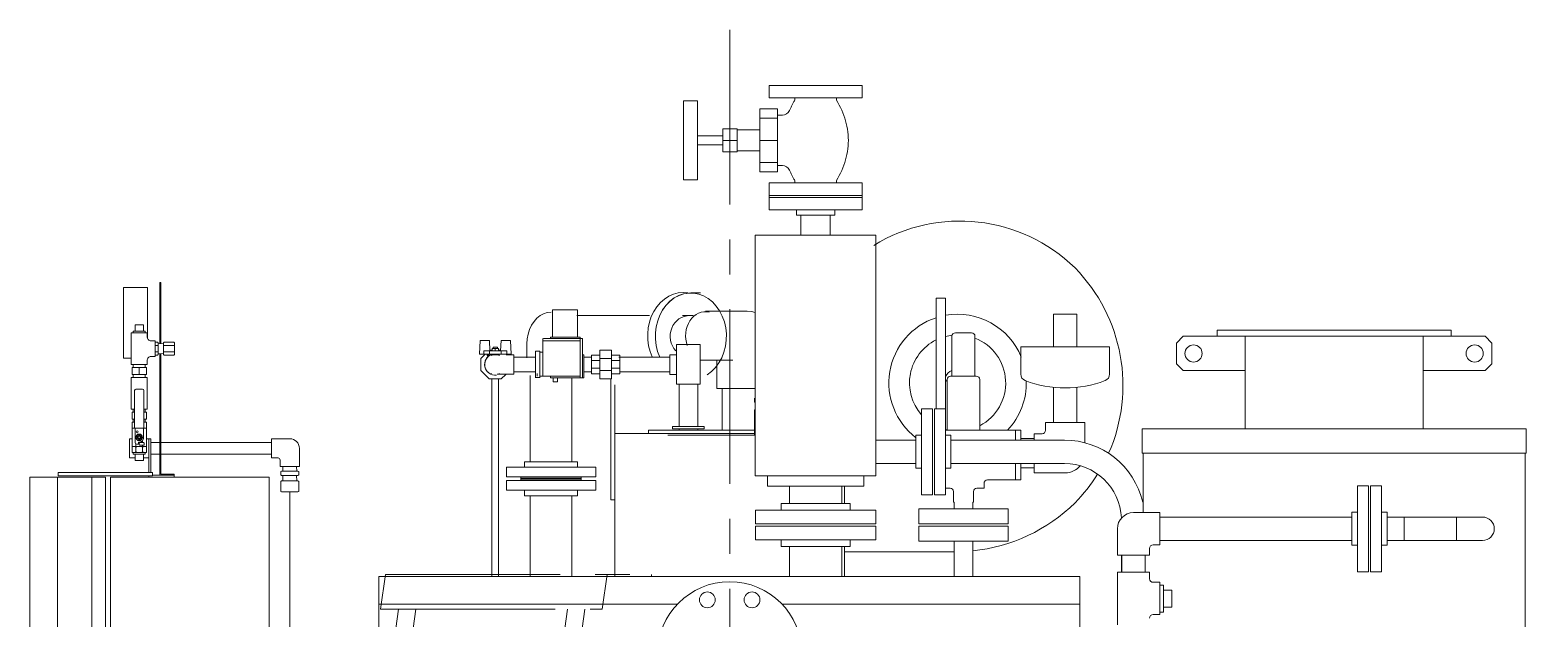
# Model space of a CAD drawing. Units: millimetres at full size. Extents: x -3234 to 3095, y -3490 to 3437.
# Drawn here: x 919 to 3095, y -1736 to -880 of the extents above; entities that cross this region are included whole.
import ezdxf

# ---------------------------------------------------------------- set-up
doc = ezdxf.new("R2010")
doc.units = ezdxf.units.MM
doc.header["$LTSCALE"] = 8
doc.linetypes.add('USER1', pattern=[50.8, 31.75, -6.35, 6.35, -6.35])
doc.linetypes.add('USER3', pattern=[63.5, 31.75, -6.35, 6.35, -6.35, 6.35, -6.35])
doc.layers.add('0-1_LY_1', color=7, linetype='Continuous', lineweight=18)

msp = doc.modelspace()

# ---------------------------------------------------------------- linework, layer by layer
at = {"layer": '0-1_LY_1', "linetype": 'USER1'}
msp.add_line((1936.518, -880.327), (1936.518, -3419.614), dxfattribs=at)
at = {"layer": '0-1_LY_1', "color": 3}
for p, q in [((1994.019, -960.936), (1994.019, -978.936)), ((1994.019, -960.936), (2129.018, -960.936)), ((2129.018, -978.936), (1994.019, -978.936)), ((2031.106, -978.936), (2031.106, -982.412)), ((2091.931, -978.936), (2091.931, -982.412)), ((2129.018, -960.936), (2129.018, -978.936)), ((1869.519, -983.436), (1889.519, -983.436)), ((1869.519, -983.436), (1869.519, -1098.436)), ((1889.519, -983.436), (1889.519, -1098.436)), ((2005.947, -995.327), (1980.175, -995.327)), ((1980.175, -995.327), (1980.175, -1086.545)), ((2005.947, -995.327), (2005.947, -1086.545)), ((2005.947, -1008.685), (1980.175, -1008.685)), ((2013.275, -1004.295), (2005.947, -1004.295)), ((1926.679, -1034.341), (1889.519, -1034.341)), ((1947.198, -1024.435), (1926.679, -1024.435)), ((1926.679, -1024.435), (1926.679, -1057.437)), ((1947.198, -1040.936), (1926.679, -1040.936)), ((1947.198, -1024.435), (1947.198, -1057.437)), ((1980.175, -1025.547), (1947.198, -1025.547)), ((2005.947, -1040.936), (1980.175, -1040.936)), ((1926.679, -1047.532), (1889.519, -1047.532)), ((1947.198, -1057.437), (1926.679, -1057.437)), ((1980.175, -1056.325), (1947.198, -1056.325)), ((2005.947, -1073.187), (1980.175, -1073.187)), ((2005.947, -1086.545), (1980.175, -1086.545)), ((2013.275, -1077.577), (2005.947, -1077.577)), ((1869.519, -1098.436), (1889.519, -1098.436)), ((2129.018, -1102.936), (1994.019, -1102.936)), ((1994.019, -1102.936), (1994.019, -1141.936)), ((2031.106, -1099.46), (2031.106, -1102.936)), ((2091.931, -1099.46), (2091.931, -1102.936)), ((2129.018, -1102.936), (2129.018, -1141.936)), ((1994.019, -1120.936), (2129.018, -1120.936)), ((1994.019, -1123.936), (2129.018, -1123.936)), ((1994.019, -1141.936), (2129.018, -1141.936)), ((2033.519, -1141.936), (2033.519, -1149.936)), ((2033.519, -1149.936), (2089.519, -1149.936)), ((2040.169, -1149.936), (2040.169, -1178.936)), ((2082.869, -1149.936), (2082.869, -1178.936)), ((2089.519, -1141.936), (2089.519, -1149.936)), ((1973.718, -1178.936), (1973.718, -1528.936)), ((1973.718, -1178.936), (2149.319, -1178.936)), ((2149.319, -1178.936), (2149.319, -1528.936)), ((1107.519, -1336.659), (1107.519, -1247.936)), ((1109.119, -1247.936), (1107.519, -1247.936)), ((1109.119, -1336.598), (1109.119, -1247.936)), ((1109.119, -1267.936), (1107.519, -1267.936)), ((2250.419, -1270.436), (2236.619, -1270.436)), ((2236.619, -1431.436), (2236.619, -1270.436)), ((2250.419, -1431.436), (2250.419, -1270.436)), ((2407.519, -1341.136), (2407.519, -1293.936)), ((2441.519, -1293.936), (2407.519, -1293.936)), ((2441.519, -1341.136), (2441.519, -1293.936)), ((1066.019, -1320.955), (1066.019, -1366.955)), ((1068.869, -1318.455), (1086.169, -1318.455)), ((1068.869, -1318.455), (1068.869, -1320.955)), ((1071.519, -1309.455), (1083.519, -1309.455)), ((1071.519, -1309.455), (1071.519, -1318.455)), ((1083.519, -1309.455), (1083.519, -1318.455)), ((1086.169, -1318.455), (1086.169, -1320.955)), ((2259.768, -1383.936), (2259.768, -1325.936)), ((2288.269, -1320.936), (2264.769, -1320.936)), ((2293.269, -1383.936), (2293.269, -1325.936)), ((1100.519, -1332.455), (1094.769, -1332.455)), ((1100.519, -1332.455), (1100.519, -1355.455)), ((1104.219, -1334.455), (1100.519, -1334.455)), ((1105.019, -1339.205), (1100.519, -1339.205)), ((1105.019, -1348.705), (1100.519, -1348.705)), ((1104.219, -1334.455), (1105.019, -1335.255)), ((1105.019, -1335.255), (1105.019, -1352.655)), ((1112.869, -1336.455), (1105.019, -1336.755)), ((1113.669, -1334.455), (1112.869, -1335.255)), ((1112.869, -1335.255), (1112.869, -1352.655)), ((1128.869, -1339.205), (1112.869, -1339.205)), ((1128.869, -1348.705), (1112.869, -1348.705)), ((1128.069, -1334.455), (1113.669, -1334.455)), ((1128.069, -1334.455), (1128.869, -1335.255)), ((1128.869, -1335.255), (1128.869, -1352.655)), ((2489.119, -1341.136), (2359.918, -1341.136)), ((2359.918, -1381.138), (2359.918, -1341.136)), ((2489.119, -1381.138), (2489.119, -1341.136)), ((1089.019, -1366.955), (1066.019, -1366.955)), ((1068.914, -1366.955), (1068.914, -1371.436)), ((1086.214, -1366.955), (1086.214, -1371.436)), ((1089.019, -1361.205), (1089.019, -1366.955)), ((1100.519, -1355.455), (1094.769, -1355.455)), ((1104.219, -1353.455), (1100.519, -1353.455)), ((1105.019, -1352.655), (1104.219, -1353.455)), ((1105.019, -1351.155), (1112.869, -1351.455)), ((1107.519, -1527.936), (1107.519, -1351.25)), ((1109.119, -1526.336), (1109.119, -1351.312)), ((1112.869, -1352.655), (1113.669, -1353.455)), ((1128.069, -1353.455), (1113.669, -1353.455)), ((1128.869, -1352.655), (1128.069, -1353.455)), ((1066.019, -1385.936), (1066.019, -1431.936)), ((1066.019, -1385.936), (1089.019, -1385.936)), ((1088.064, -1381.436), (1067.064, -1381.436)), ((1068.914, -1381.436), (1068.914, -1385.936)), ((1077.564, -1371.436), (1077.564, -1381.436)), ((1086.214, -1381.436), (1086.214, -1385.936)), ((1088.064, -1371.436), (1088.064, -1381.436)), ((1089.019, -1385.936), (1089.019, -1431.936)), ((1590.513, -1387.936), (1590.513, -1675.536)), ((1600.013, -1387.936), (1600.013, -1675.536)), ((1654.019, -1377.686), (1622.519, -1377.686)), ((1654.019, -1386.056), (1660.519, -1386.056)), ((1724.518, -1377.83), (1735.519, -1377.83)), ((1747.519, -1380.428), (1735.519, -1380.428)), ((1764.519, -1375.936), (1747.519, -1375.936)), ((1764.519, -1387.936), (1747.519, -1387.936)), ((1776.519, -1380.428), (1764.519, -1380.428)), ((1776.519, -1377.83), (1849.518, -1377.83)), ((1849.518, -1381.406), (1859.268, -1381.406)), ((2252.769, -1462.436), (2252.769, -1388.936)), ((2295.269, -1383.936), (2257.769, -1383.936)), ((2300.269, -1462.436), (2300.269, -1388.936)), ((1070.814, -1459.613), (1070.814, -1404.936)), ((1072.814, -1402.936), (1082.314, -1402.936)), ((1084.314, -1459.613), (1084.314, -1404.936)), ((1859.268, -1395.712), (1893.769, -1395.712)), ((1917.754, -1401.763), (1973.718, -1401.763)), ((2407.519, -1451.136), (2407.519, -1400.253)), ((2441.519, -1451.136), (2441.519, -1400.253)), ((1066.019, -1431.936), (1070.814, -1431.936)), ((1070.814, -1436.436), (1067.064, -1436.436)), ((1067.064, -1436.436), (1067.064, -1446.436)), ((1068.914, -1431.936), (1068.914, -1436.436)), ((1084.314, -1431.936), (1089.019, -1431.936)), ((1088.064, -1436.436), (1084.314, -1436.436)), ((1086.214, -1431.936), (1086.214, -1436.436)), ((1088.064, -1436.436), (1088.064, -1446.436)), ((2215.419, -1431.436), (2215.419, -1556.436)), ((2215.419, -1431.436), (2231.419, -1431.436)), ((2231.419, -1431.436), (2231.419, -1556.436)), ((2234.419, -1431.436), (2250.419, -1431.436)), ((2234.419, -1431.436), (2234.419, -1556.436)), ((2250.419, -1431.436), (2250.419, -1556.436)), ((1067.049, -1450.936), (1070.814, -1450.936)), ((1067.049, -1450.936), (1067.049, -1494.936)), ((1070.814, -1446.436), (1067.064, -1446.436)), ((1068.914, -1446.436), (1068.914, -1451.143)), ((1088.064, -1446.436), (1084.314, -1446.436)), ((1084.314, -1450.936), (1088.079, -1450.936)), ((1086.214, -1446.436), (1086.214, -1451.082)), ((1088.079, -1450.936), (1088.079, -1494.936)), ((2396.019, -1462.636), (2396.019, -1451.136)), ((2396.019, -1451.136), (2453.019, -1451.136)), ((2453.019, -1480.716), (2453.019, -1451.136)), ((1067.049, -1474.936), (1063.519, -1474.936)), ((1063.519, -1502.936), (1063.519, -1474.936)), ((1067.049, -1459.436), (1070.814, -1459.436)), ((1070.814, -1459.613), (1084.314, -1459.613)), ((1071.564, -1480.436), (1071.564, -1459.613)), ((1072.945, -1472.936), (1075.254, -1468.936)), ((1072.945, -1472.936), (1075.255, -1476.936)), ((1075.255, -1468.936), (1079.873, -1468.936)), ((1075.255, -1476.936), (1079.873, -1476.936)), ((1076.064, -1475.534), (1076.064, -1470.338)), ((1079.064, -1475.534), (1079.064, -1470.338)), ((1079.873, -1468.936), (1082.183, -1472.936)), ((1082.183, -1472.936), (1079.873, -1476.936)), ((1082.471, -1477.788), (1082.471, -1480.436)), ((1083.564, -1474.668), (1083.564, -1459.613)), ((1084.314, -1459.436), (1088.079, -1459.436)), ((1094.519, -1474.936), (1088.079, -1474.936)), ((1091.519, -1524.236), (1091.519, -1474.936)), ((1094.519, -1524.236), (1094.519, -1474.936)), ((1270.019, -1474.936), (1296.519, -1474.936)), ((1270.019, -1502.936), (1270.019, -1474.936)), ((2149.319, -1476.936), (2207.419, -1476.936)), ((2207.419, -1469.936), (2215.419, -1469.936)), ((2207.419, -1469.936), (2207.419, -1517.936)), ((2359.918, -1462.436), (2250.419, -1462.436)), ((2250.419, -1469.936), (2258.419, -1469.936)), ((2258.419, -1469.936), (2258.419, -1517.936)), ((2258.419, -1476.936), (2423.519, -1476.936)), ((2352.157, -1476.936), (2352.157, -1462.436)), ((2359.918, -1476.936), (2359.918, -1462.436)), ((2359.918, -1474.786), (2379.519, -1474.786)), ((2379.519, -1476.936), (2379.519, -1467.636)), ((2379.519, -1467.636), (2391.019, -1467.636)), ((1067.049, -1486.436), (1088.079, -1486.436)), ((1067.049, -1494.936), (1088.079, -1494.936)), ((1071.564, -1506.436), (1071.564, -1497.436)), ((1072.656, -1482.502), (1072.656, -1486.436)), ((1072.656, -1487.436), (1072.656, -1493.936)), ((1074.064, -1482.936), (1076.564, -1482.936)), ((1077.564, -1483.436), (1077.564, -1481.436)), ((1078.564, -1480.436), (1083.564, -1480.436)), ((1078.564, -1484.436), (1083.564, -1484.436)), ((1082.471, -1484.436), (1082.471, -1486.436)), ((1082.471, -1487.436), (1082.471, -1493.936)), ((1083.564, -1506.436), (1083.564, -1497.436)), ((1084.564, -1483.436), (1084.564, -1481.436)), ((1086.214, -1497.436), (1086.214, -1494.936)), ((1107.519, -1480.286), (1094.519, -1480.286)), ((1107.519, -1497.586), (1094.519, -1497.586)), ((1270.019, -1480.286), (1109.119, -1480.286)), ((1270.019, -1497.586), (1109.119, -1497.586)), ((1310.519, -1515.436), (1310.519, -1488.936)), ((1071.564, -1502.936), (1063.519, -1502.936)), ((1083.564, -1506.436), (1071.564, -1506.436)), ((1091.519, -1502.936), (1083.564, -1502.936)), ((1270.019, -1502.936), (1279.519, -1502.936)), ((1282.519, -1505.936), (1282.519, -1515.436)), ((1282.519, -1515.436), (1310.519, -1515.436)), ((1283.519, -1522.736), (1284.613, -1521.936)), ((1283.519, -1527.636), (1283.519, -1522.736)), ((1284.614, -1521.936), (1308.424, -1521.936)), ((1286.256, -1521.936), (1286.552, -1515.436)), ((1306.782, -1521.936), (1306.485, -1515.436)), ((1308.424, -1521.936), (1309.519, -1522.736)), ((1309.519, -1527.636), (1309.519, -1522.736)), ((2149.319, -1510.936), (2207.419, -1510.936)), ((2207.419, -1517.936), (2215.419, -1517.936)), ((2250.419, -1517.936), (2258.419, -1517.936)), ((2258.419, -1510.936), (2423.519, -1510.936)), ((2352.157, -1534.936), (2352.157, -1510.936)), ((2359.918, -1534.936), (2359.918, -1510.936)), ((2359.918, -1517.486), (2379.519, -1517.486)), ((2379.519, -1524.636), (2379.519, -1510.936)), ((1035.519, -3230.936), (1035.519, -1530.936)), ((1091.519, -1530.936), (1091.519, -1528.736)), ((1128.519, -1527.936), (1096.618, -1527.936)), ((1128.519, -1526.336), (1109.119, -1526.336)), ((1128.519, -1530.936), (1128.519, -1526.336)), ((1283.519, -1527.636), (1284.614, -1528.436)), ((1283.519, -1537.086), (1284.613, -1536.287)), ((1283.519, -1551.486), (1283.519, -1537.086)), ((1284.614, -1528.436), (1308.424, -1528.436)), ((1284.614, -1536.286), (1308.424, -1536.286)), ((1286.256, -1536.286), (1286.666, -1528.436)), ((1306.371, -1528.436), (1306.782, -1536.286)), ((1308.424, -1528.436), (1309.519, -1527.636)), ((1308.424, -1536.286), (1309.519, -1537.086)), ((1309.519, -1551.486), (1309.519, -1537.086)), ((1973.718, -1528.936), (2149.319, -1528.936)), ((1991.619, -1528.936), (1991.619, -1543.936)), ((1991.619, -1543.936), (2131.419, -1543.936)), ((2023.369, -1543.936), (2023.369, -1568.936)), ((2099.669, -1543.936), (2099.669, -1568.936)), ((2131.419, -1528.936), (2131.419, -1543.936)), ((2306.519, -1546.936), (2306.519, -1539.936)), ((2311.519, -1534.936), (2359.918, -1534.936)), ((2379.519, -1524.636), (2424.519, -1524.636)), ((1283.519, -1551.486), (1284.613, -1552.286)), ((1284.614, -1552.286), (1308.424, -1552.286)), ((1296.519, -2229.935), (1296.519, -1552.286)), ((1308.424, -1552.286), (1309.519, -1551.486)), ((2215.419, -1556.436), (2231.419, -1556.436)), ((2234.419, -1556.436), (2250.419, -1556.436)), ((2250.419, -1546.936), (2257.019, -1546.936)), ((2262.019, -1567.436), (2262.019, -1551.936)), ((2291.018, -1567.436), (2291.018, -1551.936)), ((2296.019, -1546.936), (2306.519, -1546.936)), ((1974.019, -1578.936), (2149.019, -1578.936)), ((1974.019, -1578.936), (1974.019, -1598.936)), ((2011.519, -1568.936), (2011.519, -1578.936)), ((2011.519, -1568.936), (2111.519, -1568.936)), ((2111.519, -1568.936), (2111.519, -1578.936)), ((2149.019, -1578.936), (2149.019, -1598.936)), ((2211.519, -1576.936), (2211.519, -1598.936)), ((2211.519, -1576.936), (2341.519, -1576.936)), ((2262.019, -1567.436), (2262.919, -1567.436)), ((2262.919, -1576.936), (2262.919, -1567.436)), ((2290.119, -1567.436), (2291.018, -1567.436)), ((2290.119, -1576.936), (2290.119, -1567.436)), ((2341.519, -1576.936), (2341.519, -1598.936)), ((1974.019, -1598.936), (2149.019, -1598.936)), ((1974.019, -1601.936), (1974.019, -1621.936)), ((1974.019, -1601.936), (2149.019, -1601.936)), ((2149.019, -1601.936), (2149.019, -1621.936)), ((2211.519, -1598.936), (2341.519, -1598.936)), ((2211.519, -1601.936), (2211.519, -1623.936)), ((2211.519, -1601.936), (2341.519, -1601.936)), ((2341.519, -1601.936), (2341.519, -1623.936)), ((2917.519, -1622.936), (2917.519, -1588.936)), ((1974.019, -1621.936), (2149.019, -1621.936)), ((2011.519, -1621.936), (2011.519, -1631.936)), ((2011.519, -1631.936), (2111.519, -1631.936)), ((2023.369, -1631.936), (2023.369, -1675.536)), ((2099.669, -1631.936), (2099.669, -1675.536)), ((2111.519, -1621.936), (2111.519, -1631.936)), ((2211.519, -1623.936), (2341.519, -1623.936)), ((2262.919, -1623.936), (2262.919, -1675.536)), ((2290.119, -1623.936), (2290.119, -1675.536)), ((2103.518, -1639.436), (2262.919, -1639.436)), ((2506.519, -1644.136), (2506.519, -1669.136)), ((1425.919, -2752.786), (1425.919, -1675.536)), ((2445.819, -1675.536), (1425.919, -1675.536)), ((2445.819, -2313.521), (2445.819, -1675.536)), ((2567.619, -1687.786), (2562.119, -1687.786)), ((2567.619, -1687.786), (2567.619, -1727.286)), ((2579.619, -1695.286), (2567.619, -1695.286)), ((2579.619, -1695.286), (2579.619, -1719.786)), ((1860.471, -1715.536), (1425.919, -1715.536)), ((2445.819, -1715.536), (2012.566, -1715.536)), ((2567.619, -1727.286), (2562.119, -1727.286)), ((2579.619, -1719.786), (2567.619, -1719.786))]:
    msp.add_line(p, q, dxfattribs=at)
at = {"layer": '0-1_LY_1'}
for p, q in [((1054.519, -1357.936), (1054.519, -1254.936)), ((1089.519, -1254.936), (1054.519, -1254.936)), ((1089.519, -1329.05), (1089.519, -1254.936)), ((1894.046, -1262.936), (1880.046, -1262.936)), ((1715.019, -1287.436), (1678.519, -1287.436)), ((1678.519, -1327.436), (1678.519, -1287.436)), ((1819.902, -1295.686), (1714.266, -1295.686)), ((1715.019, -1327.436), (1715.019, -1287.436)), ((1883.284, -1295.686), (1867.716, -1295.686)), ((1962.018, -1289.436), (1901.075, -1289.436)), ((1676.019, -1328.936), (1676.019, -1327.436)), ((1719.019, -1327.436), (1676.019, -1327.436)), ((1719.019, -1328.936), (1719.019, -1327.436)), ((2596.318, -1325.936), (2586.318, -1335.935)), ((2596.318, -1325.936), (3035.319, -1325.936)), ((2645.818, -1316.936), (2645.818, -1325.936)), ((2645.818, -1316.936), (2985.819, -1316.936)), ((2686.319, -1325.936), (2686.319, -1460.736)), ((2945.319, -1325.936), (2945.319, -1460.736)), ((2985.819, -1316.936), (2985.819, -1325.936)), ((3035.318, -1325.936), (3045.319, -1335.936)), ((1573.519, -1331.936), (1572.519, -1351.936)), ((1573.519, -1331.936), (1586.973, -1331.936)), ((1578.776, -1346.936), (1612.262, -1346.936)), ((1578.776, -1351.936), (1578.776, -1346.936)), ((1586.973, -1331.936), (1587.723, -1346.936)), ((1587.148, -1351.936), (1587.148, -1346.936)), ((1590.756, -1345.936), (1587.673, -1345.936)), ((1595.519, -1346.936), (1595.519, -1343.936)), ((1598.519, -1343.936), (1598.519, -1341.936)), ((1600.282, -1346.936), (1600.282, -1343.936)), ((1603.365, -1345.936), (1600.282, -1345.936)), ((1604.065, -1331.936), (1603.315, -1346.936)), ((1603.89, -1351.936), (1603.89, -1346.936)), ((1604.065, -1331.936), (1617.519, -1331.936)), ((1612.262, -1351.936), (1612.262, -1346.936)), ((1617.519, -1331.936), (1618.519, -1351.936)), ((1641.583, -1357.405), (1641.583, -1336.936)), ((1660.518, -1347.436), (1654.018, -1347.436)), ((1654.019, -1386.436), (1654.019, -1347.436)), ((1664.519, -1348.937), (1660.518, -1348.937)), ((1660.519, -1386.436), (1660.519, -1347.436)), ((1664.519, -1383.786), (1664.519, -1328.936)), ((1718.512, -1332.436), (1664.519, -1332.436)), ((1722.519, -1328.936), (1665.581, -1328.936)), ((1719.019, -1352.437), (1719.019, -1328.936)), ((1719.019, -1386.436), (1719.019, -1347.148)), ((1722.519, -1386.436), (1722.519, -1328.936)), ((1764.519, -1345.936), (1747.519, -1345.936)), ((1747.519, -1345.936), (1747.519, -1350.506)), ((1764.519, -1345.936), (1764.519, -1349.581)), ((1764.519, -1348.78), (1764.519, -1387.936)), ((1859.268, -1370.199), (1859.268, -1337.936)), ((1893.769, -1337.936), (1859.268, -1337.936)), ((1893.769, -1366.629), (1893.769, -1337.936)), ((2586.319, -1335.936), (2586.319, -1365.936)), ((3045.319, -1335.936), (3045.319, -1365.936)), ((1066.019, -1357.936), (1054.519, -1357.936)), ((1572.519, -1351.936), (1618.519, -1351.936)), ((1580.82, -1351.936), (1574.518, -1358.238)), ((1574.519, -1358.238), (1574.519, -1375.634)), ((1584.109, -1354.936), (1583.109, -1351.936)), ((1586.57, -1351.936), (1584.109, -1354.936)), ((1584.109, -1354.936), (1584.109, -1351.936)), ((1589.927, -1353.436), (1589.427, -1353.936)), ((1590.519, -1353.936), (1590.519, -1351.936)), ((1590.519, -1353.936), (1590.519, -1351.936)), ((1590.519, -1352.936), (1600.519, -1352.936)), ((1600.519, -1353.936), (1600.519, -1351.936)), ((1600.519, -1353.936), (1600.519, -1351.936)), ((1601.111, -1353.436), (1600.519, -1353.436)), ((1601.61, -1353.936), (1601.11, -1353.436)), ((1610.368, -1352.087), (1610.217, -1351.936)), ((1622.519, -1352.936), (1611.217, -1352.936)), ((1622.519, -1380.691), (1622.519, -1352.936)), ((1654.019, -1356.086), (1622.519, -1356.086)), ((1719.019, -1368.692), (1719.019, -1368.371)), ((1724.518, -1352.936), (1722.519, -1352.936)), ((1734.281, -1356.186), (1724.274, -1356.186)), ((1724.518, -1386.436), (1724.518, -1352.936)), ((1735.519, -1356.086), (1724.518, -1356.086)), ((1747.519, -1353.436), (1735.519, -1353.436)), ((1735.519, -1353.436), (1735.519, -1380.428)), ((1747.519, -1361.344), (1735.519, -1361.344)), ((1747.519, -1349.969), (1747.519, -1387.936)), ((1764.519, -1358.237), (1747.519, -1358.237)), ((1776.519, -1353.436), (1764.519, -1353.436)), ((1776.519, -1361.344), (1764.519, -1361.344)), ((1823.238, -1356.186), (1775.424, -1356.186)), ((1776.519, -1353.436), (1776.519, -1380.428)), ((1849.518, -1356.086), (1776.519, -1356.086)), ((1859.268, -1352.936), (1849.518, -1352.936)), ((1849.518, -1381.406), (1849.518, -1352.936)), ((1859.268, -1395.712), (1859.268, -1362.366)), ((1893.769, -1395.712), (1893.769, -1360.487)), ((1893.769, -1360.74), (1941.105, -1360.74)), ((1917.754, -1360.74), (1917.754, -1401.763)), ((2586.318, -1365.936), (2596.318, -1375.936)), ((3035.318, -1375.936), (3045.319, -1365.936)), ((1586.82, -1387.936), (1574.519, -1375.635)), ((1604.217, -1387.936), (1586.821, -1387.936)), ((1589.927, -1380.436), (1589.427, -1379.936)), ((1622.519, -1380.936), (1598.343, -1380.936)), ((1601.61, -1379.936), (1601.11, -1380.436)), ((1610.804, -1381.349), (1604.217, -1387.936)), ((1622.519, -1380.936), (1622.519, -1377.28)), ((1628.829, -1377.786), (1622.519, -1377.786)), ((1646.333, -1508.386), (1646.333, -1382.936)), ((1656.519, -1383.786), (1656.519, -1380.009)), ((1719.019, -1383.786), (1660.519, -1383.786)), ((1676.019, -1386.436), (1676.019, -1383.786)), ((1692.519, -1386.436), (1676.019, -1386.436)), ((1679.769, -1392.086), (1679.769, -1386.436)), ((1685.769, -1392.086), (1679.769, -1392.086)), ((1685.769, -1392.086), (1685.769, -1386.436)), ((1724.518, -1386.436), (1690.258, -1386.436)), ((1706.833, -1508.386), (1706.833, -1386.436)), ((1719.019, -1386.436), (1719.019, -1385.025)), ((1747.519, -1372.528), (1735.519, -1372.528)), ((1763.519, -1563.786), (1763.519, -1388.598)), ((1776.519, -1372.528), (1764.519, -1372.528)), ((1849.518, -1377.786), (1776.809, -1377.786)), ((2596.318, -1375.936), (2686.319, -1375.936)), ((2945.319, -1375.936), (3035.319, -1375.936)), ((1769.519, -1563.786), (1769.519, -1396.427)), ((1862.919, -1457.236), (1862.919, -1395.979)), ((1890.119, -1457.236), (1890.119, -1395.712)), ((1925.538, -1401.603), (1925.538, -1462.436)), ((1972.519, -1415.736), (1972.519, -1421.736)), ((1973.718, -1421.736), (1972.519, -1421.736)), ((1972.519, -1469.736), (1972.519, -1432.736)), ((1973.718, -1432.736), (1972.519, -1432.736)), ((1853.519, -1460.436), (1853.519, -1457.236)), ((1899.518, -1457.236), (1853.519, -1457.236)), ((1899.518, -1460.436), (1899.518, -1457.236)), ((1769.518, -1675.536), (1769.518, -1467.436)), ((1972.519, -1467.436), (1769.518, -1467.436)), ((1972.519, -1462.436), (1818.518, -1462.436)), ((1818.518, -1467.436), (1818.518, -1462.436)), ((1973.718, -1469.736), (1846.518, -1469.736)), ((1899.518, -1460.436), (1853.519, -1460.436)), ((1862.919, -1462.436), (1862.919, -1460.436)), ((1890.119, -1462.436), (1890.119, -1460.436)), ((2536.619, -1460.736), (2536.619, -1495.736)), ((2536.619, -1460.736), (3095.018, -1460.736)), ((3095.018, -1460.736), (3095.018, -1495.736)), ((2536.619, -1495.736), (3095.018, -1495.736)), ((2538.019, -1495.736), (2538.019, -1582.436)), ((3093.619, -1495.736), (3093.619, -2690.935)), ((1611.583, -1516.386), (1611.583, -1530.386)), ((1741.583, -1516.386), (1611.583, -1516.386)), ((1638.083, -1508.386), (1638.083, -1516.386)), ((1715.083, -1508.386), (1638.083, -1508.386)), ((1715.083, -1508.386), (1715.083, -1516.386)), ((1741.583, -1516.386), (1741.583, -1530.386)), ((918.519, -1530.936), (918.519, -1928.936)), ((918.519, -1530.936), (1028.519, -1530.936)), ((958.519, -1530.936), (958.519, -1928.936)), ((959.719, -1524.236), (1096.719, -1524.236)), ((959.719, -1524.236), (959.719, -1528.736)), ((959.719, -1528.736), (1096.719, -1528.736)), ((1008.519, -3220.936), (1008.519, -1530.936)), ((1028.519, -3220.936), (1028.519, -1530.936)), ((1096.719, -1524.236), (1096.719, -1528.736)), ((1741.583, -1530.386), (1611.583, -1530.386)), ((1611.583, -1549.886), (1611.583, -1535.886)), ((1741.583, -1535.886), (1611.583, -1535.886)), ((1632.583, -1535.886), (1632.583, -1530.386)), ((1720.583, -1532.386), (1632.583, -1532.386)), ((1720.583, -1533.886), (1632.583, -1533.886)), ((1720.583, -1535.886), (1720.583, -1530.386)), ((1741.583, -1549.886), (1741.583, -1535.886)), ((2103.518, -1568.936), (2103.518, -1543.936)), ((2849.719, -1543.436), (2849.719, -1668.436)), ((2849.719, -1543.436), (2865.718, -1543.436)), ((2865.718, -1543.436), (2865.718, -1668.436)), ((2868.719, -1543.436), (2884.719, -1543.436)), ((2868.719, -1543.436), (2868.719, -1668.436)), ((2884.719, -1543.436), (2884.719, -1668.436)), ((1741.583, -1549.886), (1611.583, -1549.886)), ((1638.083, -1557.886), (1638.083, -1549.886)), ((1715.083, -1557.886), (1638.083, -1557.886)), ((1646.333, -1675.536), (1646.333, -1557.886)), ((1706.833, -1675.536), (1706.833, -1557.886)), ((1715.083, -1557.886), (1715.083, -1549.886)), ((1769.519, -1563.786), (1763.519, -1563.786)), ((2523.919, -1582.436), (2562.119, -1582.436)), ((2562.119, -1582.436), (2562.119, -1629.068)), ((2841.719, -1581.936), (2849.719, -1581.936)), ((2841.719, -1581.936), (2841.719, -1629.936)), ((2884.719, -1581.936), (2892.719, -1581.936)), ((2892.719, -1581.936), (2892.719, -1629.936)), ((2500.419, -1605.936), (2500.419, -1644.136)), ((2562.119, -1588.936), (2841.719, -1588.936)), ((2892.719, -1588.936), (3031.819, -1588.936)), ((2993.619, -1588.936), (2993.619, -1622.936)), ((2103.518, -1675.536), (2103.518, -1631.936)), ((2552.418, -1629.436), (2562.119, -1629.436)), ((2562.119, -1622.936), (2841.719, -1622.936)), ((2841.719, -1629.936), (2849.719, -1629.936)), ((2884.719, -1629.936), (2892.719, -1629.936)), ((2892.719, -1622.936), (3031.819, -1622.936)), ((2500.419, -1644.136), (2547.418, -1644.136)), ((2506.919, -1644.136), (2506.919, -1669.136)), ((2540.919, -1644.136), (2540.919, -1669.136)), ((2547.418, -1634.436), (2547.418, -1644.136)), ((2500.419, -1669.136), (2500.419, -1745.536)), ((2500.419, -1669.136), (2547.418, -1669.136)), ((2547.418, -1669.136), (2547.418, -1678.836)), ((2849.719, -1668.436), (2865.718, -1668.436)), ((2868.719, -1668.436), (2884.719, -1668.436)), ((2552.418, -1683.836), (2562.119, -1683.836)), ((2562.119, -1683.836), (2562.119, -1730.836)), ((2552.418, -1730.836), (2562.119, -1730.836))]:
    msp.add_line(p, q, dxfattribs=at)
at = {"layer": '0-1_LY_1', "linetype": 'USER3'}
for p, q in [((1428.628, -1723.004), (1435.823, -1672.335)), ((1435.823, -1672.335), (1822.972, -1672.335)), ((1750.886, -1723.004), (1758.081, -1672.335)), ((1822.972, -1672.335), (1822.972, -1675.535)), ((1454.669, -1723.004), (1227.811, -3355.922)), ((1480.034, -1723.004), (1250.518, -3355.922)), ((1428.628, -1723.004), (1750.886, -1723.004)), ((1700.526, -1723.004), (1471.01, -3355.922)), ((1725.968, -1723.004), (1496.452, -3355.922))]:
    msp.add_line(p, q, dxfattribs=at)
at = {"layer": '0-1_LY_1', "color": 3}
for points in [[(2031.106, -982.412), (2030.537, -983.389), (2029.974, -984.372), (2029.419, -985.361), (2028.871, -986.356), (2028.331, -987.356), (2027.798, -988.362), (2027.273, -989.373), (2026.757, -990.39), (2026.248, -991.412), (2025.747, -992.439), (2025.255, -993.471), (2024.772, -994.508), (2024.297, -995.549), (2023.83, -996.596), (2023.373, -997.646)], [(2091.931, -982.412), (2093.947, -985.956), (2095.867, -989.574), (2097.682, -993.26), (2099.389, -997.011), (2100.98, -1000.819), (2102.448, -1004.68), (2103.789, -1008.588), (2104.995, -1012.539), (2106.061, -1016.527), (2106.979, -1020.547), (2107.745, -1024.593), (2108.351, -1028.66), (2108.792, -1032.744), (2109.061, -1036.837), (2109.152, -1040.936), (2109.061, -1045.035), (2108.792, -1049.129), (2108.351, -1053.212), (2107.745, -1057.279), (2106.979, -1061.325), (2106.061, -1065.345), (2104.995, -1069.333), (2103.789, -1073.284), (2102.448, -1077.192), (2100.98, -1081.053), (2099.389, -1084.862), (2097.682, -1088.612), (2095.867, -1092.298), (2093.947, -1095.916), (2091.931, -1099.46)], [(2023.373, -1084.227), (2023.831, -1085.277), (2024.297, -1086.324), (2024.772, -1087.365), (2025.256, -1088.402), (2025.748, -1089.434), (2026.248, -1090.461), (2026.757, -1091.483), (2027.274, -1092.499), (2027.798, -1093.51), (2028.331, -1094.516), (2028.871, -1095.516), (2029.419, -1096.511), (2029.974, -1097.5), (2030.537, -1098.483), (2031.106, -1099.46)], [(1089.019, -1326.705), (1089.019, -1320.955), (1066.019, -1320.955)], [(1088.064, -1371.436), (1067.064, -1371.436), (1067.064, -1381.436)], [(1076.564, -1482.936), (1076.564, -1479.936), (1077.564, -1479.936)], [(1086.214, -1497.436), (1068.914, -1497.436), (1068.914, -1494.936)], [(1266.519, -2235.936), (1266.519, -1530.936), (1035.519, -1530.936)]]:
    msp.add_lwpolyline(points, dxfattribs=at)
at = {"layer": '0-1_LY_1'}
for points in [[(1875.814, -1262.729), (1868.668, -1262.158), (1861.526, -1262.796), (1854.523, -1264.631), (1847.795, -1267.628), (1841.47, -1271.728), (1835.671, -1276.854), (1830.507, -1282.906), (1826.079, -1289.77), (1822.472, -1297.312), (1819.754, -1305.389), (1817.978, -1313.846), (1817.177, -1322.519), (1817.368, -1331.243), (1818.547, -1339.85), (1820.69, -1348.176), (1823.757, -1356.059)], [(1877.35, -1263.019), (1869.952, -1264.138), (1862.764, -1266.544), (1855.935, -1270.184), (1849.608, -1274.984), (1843.913, -1280.844), (1838.971, -1287.641), (1834.882, -1295.235), (1831.733, -1303.468), (1829.589, -1312.168), (1828.494, -1321.154), (1828.472, -1330.24), (1829.522, -1339.236), (1831.623, -1347.956), (1834.731, -1356.217)], [(1903.754, -1381.942), (1910.087, -1377.235), (1915.801, -1371.471), (1920.779, -1364.769), (1924.917, -1357.266), (1928.13, -1349.118), (1930.353, -1340.492), (1931.54, -1331.567), (1931.665, -1322.525), (1930.727, -1313.554), (1928.744, -1304.837), (1925.759, -1296.556), (1921.831, -1288.88), (1917.042, -1281.967), (1911.491, -1275.96), (1905.293, -1270.983), (1898.574, -1267.138), (1891.473, -1264.505), (1884.137, -1263.137), (1876.716, -1263.063), (1869.364, -1264.285), (1862.233, -1266.777), (1855.468, -1270.487), (1849.209, -1275.341), (1843.586, -1281.236), (1838.715, -1288.053), (1834.694, -1295.65)], [(1676.583, -1290.936), (1671.108, -1291.502), (1665.767, -1293.187), (1660.693, -1295.95), (1656.01, -1299.721), (1651.834, -1304.409), (1648.267, -1309.898), (1645.398, -1316.052), (1643.296, -1322.721), (1642.014, -1329.74), (1641.583, -1336.936)], [(1878.602, -1295.686), (1874.404, -1296.009), (1870.297, -1296.973), (1866.367, -1298.557), (1862.699, -1300.727), (1859.372, -1303.436), (1856.456, -1306.626), (1854.014, -1310.23), (1852.097, -1314.17), (1850.749, -1318.362), (1849.996, -1322.715), (1849.855, -1327.138), (1850.329, -1331.535), (1851.409, -1335.812), (1853.07, -1339.878), (1855.278, -1343.645), (1857.985, -1347.033)], [(1906.863, -1290.873), (1902.951, -1290.232), (1899.004, -1290.249), (1895.096, -1290.922), (1891.3, -1292.24), (1887.689, -1294.177), (1884.329, -1296.698), (1881.285, -1299.754), (1878.613, -1303.289), (1876.364, -1307.235), (1874.58, -1311.518), (1873.295, -1316.059), (1872.532, -1320.77), (1872.307, -1325.564), (1872.624, -1330.351), (1873.476, -1335.04), (1874.847, -1339.542)], [(1973.752, -1291.462), (1968.057, -1289.944), (1962.018, -1289.436)], [(1590.756, -1346.936), (1590.756, -1343.936), (1600.282, -1343.936)], [(1592.519, -1343.936), (1592.519, -1341.936), (1598.519, -1341.936)]]:
    msp.add_lwpolyline(points, dxfattribs=at)
for centre in [(2611.319, -1350.936), (3020.319, -1350.936)]:
    msp.add_circle(centre, 12.5, dxfattribs=at)
at = {"layer": '0-1_LY_1', "color": 3}
for centre, radius in [((1077.564, -1472.936), 4.75), ((1074.564, -1464.936), 1.5), ((1077.564, -1472.936), 3), ((1936.518, -1787.936), 105), ((1903.991, -1709.406), 11.5), ((1969.047, -1709.406), 11.5)]:
    msp.add_circle(centre, radius, dxfattribs=at)
for centre, radius, start, end in [((2013.275, -993.303), 10.992, 270.00007, 336.72525), ((2013.275, -1088.57), 10.992, 23.27491, 89.99998), ((2271.554, -1397.407), 239.1, 45.59599, 121.68075), ((2264.483, -1397.407), 244.1, 336.14426, 44.41015), ((2268.019, -1393.872), 100, 108.30041, 232.69908), ((2268.019, -1393.872), 100, 22.17, 100.13686), ((1094.769, -1326.705), 5.75, 179.99996, 270), ((2268.019, -1393.872), 70, 96.5497, 104.56206), ((2264.769, -1325.936), 5, 89.99998, 179.99996), ((2288.269, -1325.936), 5, 0, 89.99998), ((2268.019, -1393.872), 70, 116.65204, 221.28584), ((2268.019, -1393.872), 70, 297.43323, 68.8559), ((1094.769, -1361.205), 5.75, 89.99998, 180.00002), ((2268.019, -1393.872), 20, 114.36196, 151.64233), ((2268.019, -1378.871), 20, 208.35767, 220.31493), ((2257.769, -1388.936), 5, 89.99998, 179.99996), ((2295.269, -1388.936), 5, 0, 89.99998), ((2268.019, -1393.872), 100, 316.71378, 1.59489), ((2369.919, -1381.138), 10, 179.99996, 249.24775), ((2424.519, -1237.041), 164.095, 249.24777, 290.75226), ((2479.119, -1381.138), 10, 290.75226, 0), ((1072.814, -1404.936), 2, 90, 179.99998), ((1082.314, -1404.936), 2, 0.00002, 90), ((1067.749, -1460.436), 9.815, 71.80368, 75.4459), ((1087.379, -1460.436), 9.815, 104.5541, 108.19632), ((1067.749, -1449.936), 9.815, 284.55408, 288.19632), ((1077.564, -1472.936), 2, 41.40962, 138.59038), ((1077.564, -1472.936), 2, 221.40962, 318.59031), ((1077.564, -1472.936), 7, 269.99998, 299.99998), ((1078.564, -1474.668), 5, 299.99998, 0.00002), ((1087.379, -1449.936), 9.815, 251.80368, 255.44592), ((1296.519, -1488.936), 14, 0, 89.99998), ((2268.019, -1393.872), 70, 255.43811, 257.41684), ((2391.019, -1462.636), 5, 270.00002, 0), ((2423.519, -1593.936), 117, 13.09106, 89.99998), ((1067.749, -1495.936), 9.815, 60, 75.4459), ((1067.749, -1485.436), 9.815, 284.55408, 299.99998), ((1074.064, -1480.436), 2.5, 179.99998, 269.99996), ((1077.564, -1495.936), 9.815, 104.55414, 120.00002), ((1077.564, -1485.436), 9.815, 239.99997, 255.44587), ((1078.564, -1481.436), 1, 90, 179.99998), ((1078.564, -1483.436), 1, 179.99998, 269.99996), ((1077.564, -1495.936), 9.815, 59.99998, 75.44586), ((1077.564, -1485.436), 9.815, 284.55413, 300.00003), ((1087.379, -1495.936), 9.815, 104.5541, 119.99999), ((1087.379, -1485.436), 9.815, 240.00002, 255.44592), ((1083.564, -1481.436), 1, 0.00002, 90), ((1083.564, -1483.436), 1, 269.99998, 0.00002), ((1279.519, -1505.936), 3, 0, 89.99998), ((2423.519, -1593.936), 83, 2.55784, 89.99998), ((2424.519, -1496.136), 28.5, 270.00002, 320.66911), ((2311.519, -1539.936), 5, 89.99998, 179.99996), ((2264.483, -1397.407), 244.1, 315.58384, 328.1066), ((2257.019, -1551.936), 5, 0, 89.99998), ((2296.019, -1551.936), 5, 89.99998, 179.99996), ((2264.483, -1390.336), 249.1, 275.90698, 314.42205)]:
    msp.add_arc(centre, radius, start, end, dxfattribs=at)
at = {"layer": '0-1_LY_1'}
for centre, radius, start, end in [((1595.519, -1366.936), 15.5, 108.81874, 276.28525), ((1595.519, -1366.936), 15.5, 115.16016, 232.90716), ((2523.919, -1605.936), 23.5, 89.99998, 179.99996), ((3031.819, -1605.936), 17, 270.00002, 89.99998), ((2552.418, -1634.436), 5, 89.99998, 179.99996), ((2552.418, -1678.836), 5, 179.99996, 270), ((2552.418, -1735.835), 5, 89.99998, 179.99996)]:
    msp.add_arc(centre, radius, start, end, dxfattribs=at)

doc.saveas('drawing.dxf')
